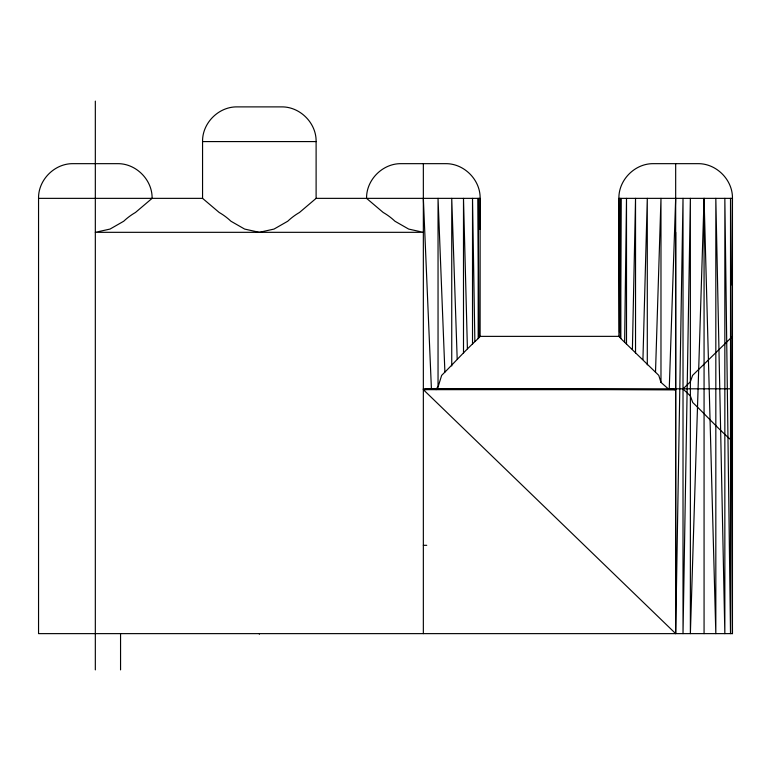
<?xml version="1.0" encoding="UTF-8"?>
<svg xmlns="http://www.w3.org/2000/svg" width="771" height="771" viewBox="0 0 771 771"><rect width="100%" height="100%" fill="white"/><g stroke="black" fill="none" stroke-linecap="round" stroke-linejoin="round"><path stroke-width="1.16" d="M675.685 232.322L675.675 633.627L423.346 389.654L431.413 388.815L423.346 198.359M620.838 338.556L620.221 337.669L620.838 198.359L620.838 338.556L658.781 375.381L660.978 382.387L668.428 388.97M732.065 285.087L732.45 198.359C732.836 179.816 716.298 163.279 697.755 163.664L653.596 163.664C635.053 163.279 618.515 179.816 618.901 198.359L618.901 336.474L620.221 337.669M479.947 229.44L480.121 198.359C480.516 179.816 463.969 163.279 445.426 163.664L401.267 163.664C382.724 163.279 366.186 179.816 366.572 198.359L383.206 212.478A76.493 63.193 90 0 1 394.964 221.238L408.659 229.074L423.346 232.322L95.325 232.322L110.022 229.074L123.707 221.238A76.493 63.193 -90 0 1 135.465 212.478L152.099 198.359C152.485 179.816 135.947 163.279 117.404 163.664L73.245 163.664C54.702 163.279 38.165 179.816 38.55 198.359L38.55 633.627L732.45 633.627L732.45 198.359L618.901 198.359L619.498 332.022M624.635 341.948L626.505 198.359L626.505 344.126M632.403 349.359L635.535 198.359L635.535 352.945M642.937 359.508L647.293 198.359L647.293 364.837M655.514 372.114L660.978 198.359L660.978 382.387M732.45 633.627L730.513 198.359L730.513 633.627L724.846 198.359L724.846 633.627L715.825 198.359L715.825 633.627L704.068 198.359L690.373 633.627L690.373 198.359L683.019 633.627L683.019 198.359L675.675 633.627L675.675 163.664M675.675 198.359L669.247 388.815L675.685 389.654L423.346 389.654L436.087 388.815L675.685 389.654L668.255 388.815M202.561 198.359L202.561 141.585C202.175 123.042 218.713 106.504 237.256 106.89L281.415 106.89C299.958 106.504 316.495 123.042 316.11 141.585L316.11 198.359L299.485 212.478A76.493 63.193 -90 0 0 287.728 221.238L274.033 229.074L259.335 232.322L244.638 229.074L230.953 221.238A76.493 63.193 90 0 0 219.195 212.478L202.561 198.359L38.55 198.359M435.923 388.97L438.044 387.003L441.648 375.381C453.946 363.189 465.347 350.304 478.184 338.565L480.121 336.464L480.121 198.359L316.11 198.359M479.996 336.378L619.026 336.358M731.833 336.879L732.45 336.435L692.589 375.381L690.373 381.741L682.981 388.97L690.373 395.928L692.763 402.539C706.072 415.232 718.582 429.302 732.45 441.195M202.561 141.585L316.11 141.585M423.346 388.815L732.45 388.815M423.346 545.309L426.739 545.309M444.896 372.085L438.044 198.359L438.044 387.003M457.184 358.987L451.739 198.359L451.739 365.955M467.409 348.8L463.496 198.359L463.496 353.349M474.859 341.534L472.517 198.359L472.517 344.251M478.964 337.515L478.184 198.359L478.184 338.565M704.068 198.359L704.068 633.627M436.087 388.815L436.087 389.654M423.346 163.664L423.346 633.627M259.335 633.627L259.335 634.176M120.555 633.627L120.555 669.883M95.325 101.117L95.325 669.883"/></g></svg>
